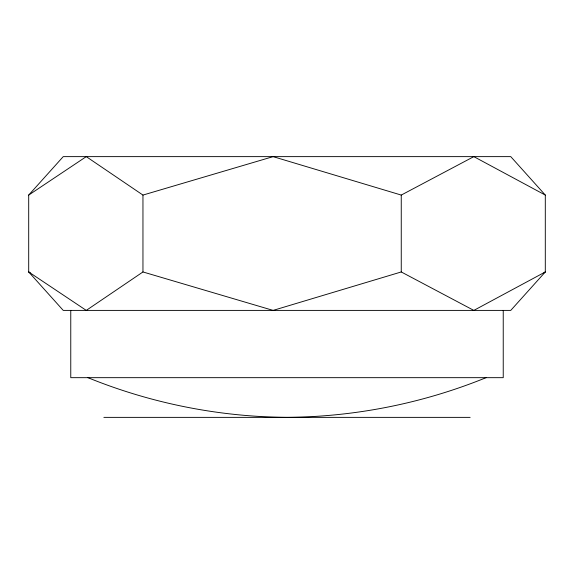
<?xml version="1.0" encoding="UTF-8"?>
<svg xmlns="http://www.w3.org/2000/svg" width="574" height="574" viewBox="0 0 574 574"><rect width="100%" height="100%" fill="white"/><g stroke="black" fill="none" stroke-linecap="round" stroke-linejoin="round"><path stroke-width="0.86" d="M28.7 195.074L63.24 156.63L510.76 156.63L545.3 195.074L545.3 271.954L510.76 310.398L63.24 310.398L28.7 271.954L28.7 195.074L86.272 156.63L142.955 195.074L273.109 156.63L401.255 195.074L473.837 156.63L545.3 195.074M543.815 272.951L545.3 271.954L473.837 310.398L401.255 271.954L273.109 310.398L142.955 271.954L86.272 310.398L28.7 271.954L30.271 272.801M486.07 377.67C422.923 403.335 355.163 416.846 287 417.37C218.838 416.846 151.077 403.335 87.93 377.67M103.858 417.37L470.142 417.37M503.233 310.398L503.233 377.67L70.767 377.67L70.767 310.398M401.255 195.074L401.255 271.954M142.955 195.074L142.955 271.954"/></g></svg>
